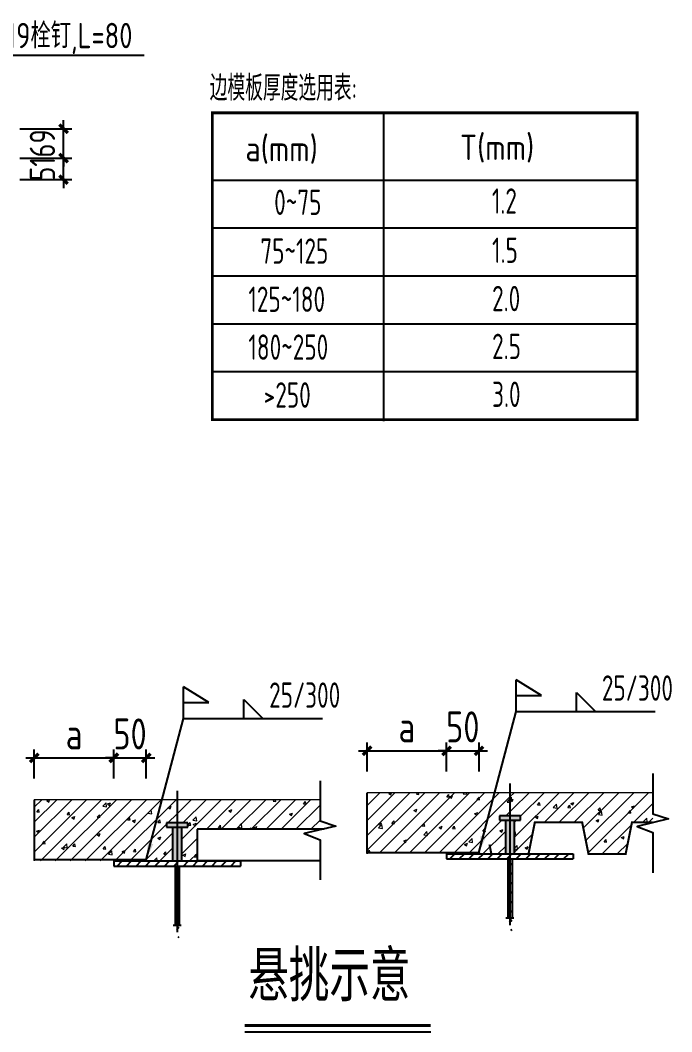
# Model space of a CAD drawing. Extents: x 180850 to 1399066, y 113487 to 334416.
# Drawn here: x 637861 to 649434, y 179256 to 197219 of the extents above; entities that cross this region are included whole.
import ezdxf
from ezdxf.enums import TextEntityAlignment as Align

# ---------------------------------------------------------------- set-up
doc = ezdxf.new("R2010")
doc.units = 0
doc.header["$LTSCALE"] = 1000
for name, color, linetype in [('AXIS', 3, 'Continuous'), ('DOTE', 1, 'Continuous'), ('Gzd', 1, 'Continuous'), ('NUM', 7, 'Continuous'), ('PUB_DIM', 3, 'Continuous'), ('TEXT', 7, 'Continuous'), ('THICK', 6, 'Continuous'), ('THIN', 7, 'Continuous'), ('WELD', 7, 'Continuous'), ('YCX', 90, 'Continuous'), ('图框', 24, 'Continuous')]:
    doc.layers.add(name, color=color, linetype=linetype)
doc.layers.add('栓钉', color=7, linetype='Continuous', true_color=0xb8f500)
doc.layers.add('轮廓线', color=3, linetype='Continuous', lineweight=9)
doc.styles.get("Standard").update_dxf_attribs({"font": 'gbenor.shx', "bigfont": 'gbcbig.shx'})
doc.styles.add('TSSD_Dimension', font='Tssdeng.shx', dxfattribs={"width": 0.8, "bigfont": 'hztxt.shx'})
doc.styles.add('TSSD_Norm', font='tssdeng.shx', dxfattribs={"bigfont": 'hztxt.shx'})
doc.styles.add('TSSD_Rein', font='Tssdeng.shx', dxfattribs={"width": 0.7, "bigfont": 'hztxt.shx'})
doc.styles.add('汉特宽字', font='tssdeng.shx', dxfattribs={"width": 0.9, "height": 350, "bigfont": 'tssdchn.shx'})
doc.dimstyles.new('TSSD_150_150', dxfattribs={"dimtxt": 550, "dimasz": 150, "dimexe": 150, "dimexo": 375, "dimgap": 150, "dimtad": 1, "dimdec": 0, "dimzin": 0, "dimdsep": 46, "dimtxsty": 'TSSD_Dimension', "dimblk": 'ARCHTICK', "dimcen": 0, "dimdle": 150, "dimclrd": 256, "dimclre": 256, "dimclrt": 7, "dimadec": 0, "dimazin": 0, "dimtfac": 1, "dimtdec": 0, "dimtix": 1, "dimtmove": 2, "dimatfit": 3, "dimfxl": 1, "dimtolj": 1, "dimtzin": 0, "dimarcsym": 0})
doc.dimstyles.new('TSSD_20_150', dxfattribs={"dimtxt": 450, "dimasz": 150, "dimexe": 150, "dimexo": 375, "dimgap": 150, "dimtad": 1, "dimdec": 0, "dimlfac": 0.133333, "dimzin": 0, "dimdsep": 46, "dimtxsty": 'TSSD_Dimension', "dimblk": 'ARCHTICK', "dimcen": 0, "dimdle": 150, "dimclrt": 7, "dimadec": 0, "dimazin": 0, "dimtfac": 1, "dimtdec": 0, "dimtix": 1, "dimtmove": 2, "dimatfit": 3, "dimfxl": 1, "dimtolj": 1, "dimtzin": 0, "dimarcsym": 0})
doc.dimstyles.new('TSSD_LEADER_STYLE_300.0', dxfattribs={"dimtxt": 0.18, "dimasz": 300, "dimexe": 0.18, "dimexo": 0.0625, "dimgap": 0.09, "dimtad": 0, "dimtih": 1, "dimtoh": 1, "dimdec": 4, "dimzin": 0, "dimdsep": 46, "dimtxsty": 'Standard', "dimcen": 0.09, "dimadec": 0, "dimazin": 0, "dimtfac": 1, "dimtdec": 4, "dimtofl": 0, "dimtmove": 0, "dimatfit": 3, "dimfxl": 1, "dimtolj": 1, "dimtzin": 0, "dimarcsym": 0})

# ---------------------------------------------------------------- blocks, each defined once
blk = doc.blocks.new('_ArchTick')
at = {"color": 0, "linetype": 'ByBlock', "const_width": 0.4}
blk.add_lwpolyline([(-0.5, -0.5), (0.5, 0.5)], dxfattribs=at)
blk = doc.blocks.new('*D155')
at = {"layer": 'AXIS', "color": 0, "lineweight": -2, "transparency": 16777216}
for p, q in [((638630, 194771), (638630, 194921)), ((637855, 194771), (638780, 194771)), ((638630, 194388), (638630, 194771)), ((637855, 194388), (638780, 194388)), ((638630, 194388), (638630, 194238))]:
    blk.add_line(p, q, dxfattribs=at)
at = {"layer": 'Defpoints', "color": 0, "transparency": 16777216}
for p in [(637480, 194771), (638630, 194771), (637480, 194388)]:
    blk.add_point(p, dxfattribs=at)
at = {"layer": 'AXIS', "color": 0, "lineweight": -2, "transparency": 16777216, "xscale": 150, "yscale": 150, "zscale": 150}
for p, rotation in [((638630, 194771), 270), ((638630, 194388), 90)]:
    blk.add_blockref('_ArchTick', p, dxfattribs=dict(at, rotation=rotation))
at = {"layer": 'AXIS', "color": 7, "transparency": 16777216, "insert": (638255, 194580), "char_height": 450, "attachment_point": 5, "rotation": 90, "style": 'TSSD_Dimension'}
blk.add_mtext('\\A1;51', dxfattribs=at)
blk = doc.blocks.new('*D156')
at = {"layer": 'AXIS', "color": 0, "lineweight": -2, "transparency": 16777216}
for p, q in [((637855, 195292), (638780, 195292)), ((638630, 195292), (638630, 195442)), ((638630, 194771), (638630, 195292)), ((637855, 194771), (638780, 194771)), ((638630, 194771), (638630, 194621))]:
    blk.add_line(p, q, dxfattribs=at)
at = {"layer": 'Defpoints', "color": 0, "transparency": 16777216}
for p in [(637480, 195292), (638630, 195292), (637480, 194771)]:
    blk.add_point(p, dxfattribs=at)
at = {"layer": 'AXIS', "color": 0, "lineweight": -2, "transparency": 16777216, "xscale": 150, "yscale": 150, "zscale": 150}
for p, rotation in [((638630, 195292), 270), ((638630, 194771), 90)]:
    blk.add_blockref('_ArchTick', p, dxfattribs=dict(at, rotation=rotation))
at = {"layer": 'AXIS', "color": 7, "transparency": 16777216, "insert": (638255, 195031), "char_height": 450, "attachment_point": 5, "rotation": 90, "style": 'TSSD_Dimension'}
blk.add_mtext('\\A1;69', dxfattribs=at)
blk = doc.blocks.new('*D169')
at = {"layer": 'AXIS', "lineweight": -2, "transparency": 16777216}
for p, q in [((638110, 183751), (638110, 184270)), ((639523, 183751), (639523, 184270)), ((637960, 184120), (639673, 184120))]:
    blk.add_line(p, q, dxfattribs=at)
at = {"layer": 'Defpoints', "color": 0, "transparency": 16777216}
for p in [(639523, 184120), (638110, 183376), (639523, 183376)]:
    blk.add_point(p, dxfattribs=at)
at = {"layer": 'AXIS', "lineweight": -2, "transparency": 16777216, "xscale": 150, "yscale": 150, "zscale": 150, "rotation": 180}
blk.add_blockref('_ArchTick', (638110, 184120), dxfattribs=at)
at = {"layer": 'AXIS', "lineweight": -2, "transparency": 16777216, "xscale": 150, "yscale": 150, "zscale": 150}
blk.add_blockref('_ArchTick', (639523, 184120), dxfattribs=at)
at = {"layer": 'AXIS', "color": 7, "transparency": 16777216, "insert": (638817, 184545), "char_height": 550, "attachment_point": 5, "style": 'TSSD_Dimension'}
blk.add_mtext('\\A1;a', dxfattribs=at)
blk = doc.blocks.new('*D170')
at = {"layer": 'AXIS', "lineweight": -2, "transparency": 16777216}
for p, q in [((639523, 183751), (639523, 184270)), ((640099, 183751), (640099, 184270)), ((639523, 184120), (639373, 184120)), ((639523, 184120), (640099, 184120)), ((640099, 184120), (640249, 184120))]:
    blk.add_line(p, q, dxfattribs=at)
at = {"layer": 'Defpoints', "color": 0, "transparency": 16777216}
for p in [(640099, 184120), (639523, 183376), (640099, 183376)]:
    blk.add_point(p, dxfattribs=at)
at = {"layer": 'AXIS', "lineweight": -2, "transparency": 16777216, "xscale": 150, "yscale": 150, "zscale": 150}
blk.add_blockref('_ArchTick', (639523, 184120), dxfattribs=at)
at = {"layer": 'AXIS', "lineweight": -2, "transparency": 16777216, "xscale": 150, "yscale": 150, "zscale": 150, "rotation": 180}
blk.add_blockref('_ArchTick', (640099, 184120), dxfattribs=at)
at = {"layer": 'AXIS', "color": 7, "transparency": 16777216, "insert": (639811, 184545), "char_height": 550, "attachment_point": 5, "style": 'TSSD_Dimension'}
blk.add_mtext('\\A1;50', dxfattribs=at)
blk = doc.blocks.new('*D171')
at = {"layer": 'AXIS', "lineweight": -2, "transparency": 16777216}
for p, q in [((645434, 183877), (645434, 184395)), ((646010, 183877), (646010, 184395)), ((645434, 184245), (645284, 184245)), ((645434, 184245), (646010, 184245)), ((646010, 184245), (646160, 184245))]:
    blk.add_line(p, q, dxfattribs=at)
at = {"layer": 'Defpoints', "color": 0, "transparency": 16777216}
for p in [(646010, 184245), (645434, 183502), (646010, 183502)]:
    blk.add_point(p, dxfattribs=at)
at = {"layer": 'AXIS', "lineweight": -2, "transparency": 16777216, "xscale": 150, "yscale": 150, "zscale": 150}
blk.add_blockref('_ArchTick', (645434, 184245), dxfattribs=at)
at = {"layer": 'AXIS', "lineweight": -2, "transparency": 16777216, "xscale": 150, "yscale": 150, "zscale": 150, "rotation": 180}
blk.add_blockref('_ArchTick', (646010, 184245), dxfattribs=at)
at = {"layer": 'AXIS', "color": 7, "transparency": 16777216, "insert": (645722, 184670), "char_height": 550, "attachment_point": 5, "style": 'TSSD_Dimension'}
blk.add_mtext('\\A1;50', dxfattribs=at)
blk = doc.blocks.new('*D172')
at = {"layer": 'AXIS', "lineweight": -2, "transparency": 16777216}
for p, q in [((644021, 183877), (644021, 184395)), ((645434, 183877), (645434, 184395)), ((643871, 184245), (645584, 184245))]:
    blk.add_line(p, q, dxfattribs=at)
at = {"layer": 'Defpoints', "color": 0, "transparency": 16777216}
for p in [(645434, 184245), (644021, 183502), (645434, 183502)]:
    blk.add_point(p, dxfattribs=at)
at = {"layer": 'AXIS', "lineweight": -2, "transparency": 16777216, "xscale": 150, "yscale": 150, "zscale": 150, "rotation": 180}
blk.add_blockref('_ArchTick', (644021, 184245), dxfattribs=at)
at = {"layer": 'AXIS', "lineweight": -2, "transparency": 16777216, "xscale": 150, "yscale": 150, "zscale": 150}
blk.add_blockref('_ArchTick', (645434, 184245), dxfattribs=at)
at = {"layer": 'AXIS', "color": 7, "transparency": 16777216, "insert": (644728, 184670), "char_height": 550, "attachment_point": 5, "style": 'TSSD_Dimension'}
blk.add_mtext('\\A1;a', dxfattribs=at)
blk = doc.blocks.new('_WELD001')
at = {"linetype": 'ByBlock'}
h = blk.add_hatch(color=0, dxfattribs=at)
h.paths.add_polyline_path([(0.8, 0.5), (0, 1), (0, 0.5)], flags=16)
edge = h.paths.add_edge_path()
edge.add_line((0.8, 0.5), (0, 1))
edge.add_line((0, 0.5), (0.8, 0.5))
edge.add_line((0, 0), (0, 1))
at = {"color": 0, "linetype": 'ByBlock'}
for p, q in [((0, 0), (0, 1)), ((0.8, 0.5), (0, 1)), ((0, 0.5), (0.8, 0.5))]:
    blk.add_line(p, q, dxfattribs=at)
blk = doc.blocks.new('_WELD004')
at = {"color": 0, "linetype": 'ByBlock'}
for p, q in [((0, 1), (1, 0)), ((0, 0), (0, 1))]:
    blk.add_line(p, q, dxfattribs=at)

msp = doc.modelspace()

# ---------------------------------------------------------------- hatches: boundary and pattern name
at = {"layer": 'Gzd'}
h = msp.add_hatch(dxfattribs=at)
h.set_pattern_fill('ANSI31', color=256, scale=75, style=0)
h.set_pattern_definition([(45, (559455.75, 173911.34), (-84.1899, 84.1899), [])])
h.paths.add_polyline_path([(646559.27, 182414.24), (645434.27, 182414.24), (645434.27, 182324.24), (646559.27, 182324.24)])
h.paths.add_polyline_path([(647684.27, 182414.24), (646559.27, 182414.24), (646559.27, 182324.24), (647684.27, 182324.24)])
h.paths.add_polyline_path([(646559.27, 182324.24), (646521.77, 182324.24), (646521.77, 181276.83), (646532.22, 181305.54), (646559.27, 181152.14)])
h.paths.add_polyline_path([(646596.77, 182324.24), (646559.27, 182324.24), (646559.27, 181152.14), (646587.76, 180990.54), (646596.77, 181015.93)])
h = msp.add_hatch(dxfattribs=at)
h.set_pattern_fill('ANSI31', color=256, scale=75, style=0)
h.set_pattern_definition([(45, (553544.8, 173786.03), (-84.1899, 84.1899), [])])
h.paths.add_polyline_path([(640648.33, 182288.92), (639523.33, 182288.92), (639523.33, 182198.92), (640648.33, 182198.92)])
h.paths.add_polyline_path([(641773.33, 182288.92), (640648.33, 182288.92), (640648.33, 182198.92), (641773.33, 182198.92)])
h.paths.add_polyline_path([(640648.33, 182198.92), (640610.83, 182198.92), (640610.83, 181151.51), (640621.28, 181180.23), (640648.33, 181026.82)])
h.paths.add_polyline_path([(640685.83, 182198.92), (640648.33, 182198.92), (640648.33, 181026.82), (640676.82, 180865.23), (640685.83, 180890.61)])
at = {"layer": '栓钉'}
h = msp.add_hatch(color=256, dxfattribs=at)
h.paths.add_polyline_path([(646371.39, 183089.24), (646371.39, 183014.24), (646746.39, 183014.24), (646746.39, 183089.24)])
h.paths.add_polyline_path([(646483.89, 182414.24), (646633.89, 182414.24), (646633.89, 182976.74), (646483.89, 182976.74)])
h.paths.add_polyline_path([(646633.89, 182976.74), (646633.89, 183014.24), (646483.89, 183014.24), (646483.89, 182976.74)])
h = msp.add_hatch(color=256, dxfattribs=at)
h.paths.add_polyline_path([(640460.45, 182963.92), (640460.45, 182888.92), (640835.45, 182888.92), (640835.45, 182963.92)])
h.paths.add_polyline_path([(640572.95, 182288.92), (640722.95, 182288.92), (640722.95, 182851.42), (640572.95, 182851.42)])
h.paths.add_polyline_path([(640722.95, 182851.42), (640722.95, 182888.92), (640572.95, 182888.92), (640572.95, 182851.42)])

# ---------------------------------------------------------------- linework, layer by layer
at = {"color": 72, "true_color": 0x62cf02}
msp.add_line((646009.98, 182435.31), (646009.98, 182414.24), dxfattribs=at)
at = {"color": 72, "true_color": 0x62cf02, "const_width": 37.5}
for points in [[(646009.98, 182435.31), (644021.35, 182435.31), (644021.35, 183501.74)], [(640099.04, 182310), (638110.41, 182310), (638110.41, 183376.42)]]:
    msp.add_lwpolyline(points, dxfattribs=at)
at = {"layer": 'DOTE'}
for p, q in [((646559.27, 183662.22), (646559.27, 181148.04)), ((640648.33, 183536.9), (640648.33, 181022.73))]:
    msp.add_line(p, q, dxfattribs=at)
at = {"layer": 'Gzd'}
for p, q in [((643260.71, 182851.42), (641004.63, 182851.42)), ((641004.63, 182851.42), (641004.63, 182288.92)), ((645434.27, 182414.24), (647684.27, 182414.24)), ((645434.27, 182414.24), (645434.27, 182324.24)), ((647684.27, 182414.24), (647684.27, 182324.24)), ((639523.33, 182288.92), (639523.33, 182198.92)), ((639523.33, 182288.92), (641773.33, 182288.92)), ((639523.33, 182198.92), (641773.33, 182198.92)), ((640610.83, 182198.92), (640610.83, 181151.51)), ((640685.83, 182198.92), (640685.83, 181151.51)), ((643186.25, 182288.92), (641004.63, 182288.92)), ((641773.33, 182288.92), (641773.33, 182198.92)), ((645434.27, 182324.24), (647684.27, 182324.24)), ((646521.77, 182324.24), (646521.77, 181276.83)), ((646596.77, 182324.24), (646596.77, 181276.83))]:
    msp.add_line(p, q, dxfattribs=at)
at = {"layer": 'Gzd', "const_width": 37.5}
for points in [[(647001.77, 182976.74), (646889.27, 182414.24), (646229.27, 182414.24), (646195.89, 182581.12), (646195.89, 182581.12), (646195.89, 182581.12), (646195.89, 182581.12)], [(648726.77, 182976.74), (648614.27, 182414.24), (647954.27, 182414.24), (647841.77, 182976.74), (647001.77, 182976.74), (646889.27, 182414.24), (646889.27, 182414.24)], [(649097.19, 182976.74), (648726.77, 182976.74), (648614.27, 182414.24), (648614.27, 182414.24)]]:
    msp.add_lwpolyline(points, dxfattribs=at)
at = {"layer": 'PUB_DIM'}
for points in [[(649097.19, 183839.24), (649097.19, 183501.74), (649097.19, 183124.49), (649378.44, 183034.49), (648816.65, 182901.39), (649097.19, 182791.49), (649097.19, 182414.24), (649097.19, 182076.74)], [(643186.25, 183713.92), (643186.25, 183376.42), (643186.25, 182999.17), (643467.5, 182909.17), (642905.71, 182776.07), (643186.25, 182666.17), (643186.25, 182288.92), (643186.25, 181951.42)], [(646488.02, 181276.83), (646521.77, 181276.83), (646542.62, 181276.83), (646551.62, 181304.96), (646564.93, 181248.78), (646575.92, 181276.83), (646596.77, 181276.83), (646630.52, 181276.83)], [(640577.08, 181151.51), (640610.83, 181151.51), (640631.68, 181151.51), (640640.68, 181179.64), (640653.99, 181123.46), (640664.98, 181151.51), (640685.83, 181151.51), (640719.58, 181151.51)]]:
    msp.add_lwpolyline(points, dxfattribs=at)
at = {"layer": 'THICK', "const_width": 56.25}
msp.add_lwpolyline([(641848.01, 179368.09), (645151.79, 179368.09)], dxfattribs=at)
at = {"layer": 'THIN'}
msp.add_lwpolyline([(641848.01, 179255.59), (645151.79, 179255.59)], dxfattribs=at)
at = {"layer": 'WELD'}
for p, q in [((646669.87, 184945.65), (649140.7, 184945.65)), ((640760.16, 184820.33), (643231, 184820.33))]:
    msp.add_line(p, q, dxfattribs=at)
at = {"layer": 'YCX'}
msp.add_line((637151.89, 196597.7), (640064.46, 196597.7), dxfattribs=at)
at = {"layer": '图框', "color": 241}
for p, q in [((644311.98, 195549.48), (644311.98, 190097.62)), ((648818.1, 194374.58), (641272.04, 194374.58)), ((648818.1, 194374.58), (641272.04, 194374.58)), ((648818.1, 194374.58), (641272.04, 194374.58)), ((648818.1, 193524.52), (641272.04, 193524.52)), ((648818.1, 193524.52), (641272.04, 193524.52)), ((648818.1, 193524.52), (641272.04, 193524.52)), ((648818.1, 192674.46), (641272.04, 192674.46)), ((648818.1, 192674.46), (641272.04, 192674.46)), ((648818.1, 192674.46), (641272.04, 192674.46)), ((648818.1, 191824.4), (641272.04, 191824.4)), ((648818.1, 190974.34), (641272.04, 190974.34)), ((648818.1, 190124.28), (641272.04, 190124.28)), ((648818.1, 190124.28), (641272.04, 190124.28)), ((648818.1, 190124.28), (641272.04, 190124.28)), ((648818.1, 190124.28), (641272.04, 190124.28)), ((648818.1, 190124.28), (641272.04, 190124.28)), ((648818.1, 190124.28), (641272.04, 190124.28))]:
    msp.add_line(p, q, dxfattribs=at)
at = {"layer": '图框', "color": 241, "const_width": 50}
msp.add_lwpolyline([(641272.04, 195576.14), (648818.1, 195576.14), (648818.1, 190124.28), (641272.04, 190124.28)], close=True, dxfattribs=at)
at = {"layer": '栓钉'}
for p, q in [((646746.39, 183089.24), (646371.39, 183089.24)), ((646371.39, 183089.24), (646371.39, 183014.24)), ((646746.39, 183014.24), (646746.39, 183089.24)), ((640460.45, 182963.92), (640460.45, 182888.92)), ((640835.45, 182963.92), (640460.45, 182963.92)), ((640460.45, 182888.92), (640835.45, 182888.92)), ((640572.95, 182288.92), (640572.95, 182888.92)), ((640722.95, 182888.92), (640722.95, 182288.92)), ((640835.45, 182888.92), (640835.45, 182963.92)), ((646371.39, 183014.24), (646746.39, 183014.24)), ((646483.89, 182414.24), (646483.89, 183014.24)), ((646633.89, 183014.24), (646633.89, 182414.24))]:
    msp.add_line(p, q, dxfattribs=at)
at = {"layer": '轮廓线', "color": 72, "true_color": 0x62cf02}
for p, q in [((644021.35, 182478.44), (645044.65, 183501.74)), ((644021.35, 182743.6), (644779.49, 183501.74)), ((644021.35, 183008.77), (644514.32, 183501.74)), ((644021.35, 183273.93), (644249.16, 183501.74)), ((644243.39, 182435.31), (645309.82, 183501.74)), ((644407.12, 183489.27), (644439.63, 183501.74)), ((644407.12, 183489.27), (644444.43, 183464.1)), ((644444.43, 183463.96), (644457.1, 183501.74)), ((644508.55, 182435.31), (645574.98, 183501.74)), ((644773.72, 182435.31), (645840.15, 183501.74)), ((644898.18, 183474.17), (644921.32, 183501.74)), ((644898.18, 183474.17), (644943.01, 183470.25)), ((644943.01, 183470.11), (644937.17, 183501.74)), ((645038.88, 182435.31), (646105.31, 183501.74)), ((645304.05, 182435.31), (646370.48, 183501.74)), ((645436.12, 183427.11), (645472.28, 183470.2)), ((645436.12, 183427.11), (645480.95, 183423.18)), ((645480.95, 183423.04), (645472.28, 183470.05)), ((645484.97, 183429.2), (645537.48, 183449.36)), ((645484.97, 183429.2), (645522.28, 183404.04)), ((645522.27, 183403.9), (645537.48, 183449.22)), ((645569.21, 182435.31), (646559.27, 183425.37)), ((645728.36, 183483.93), (645745.45, 183501.74)), ((645728.36, 183483.93), (645795.06, 183473.59)), ((645795.06, 183473.47), (645791.77, 183501.74)), ((645974.07, 183380.04), (646010.23, 183423.13)), ((646018.9, 183375.98), (646010.23, 183422.99)), ((646559.27, 183425.37), (646635.64, 183501.74)), ((646559.27, 183391.56), (646587.21, 183420.67)), ((646595.49, 183349.33), (646587.2, 183420.56)), ((646611.78, 183212.71), (646900.81, 183501.74)), ((646633.89, 182704.49), (647431.14, 183501.74)), ((646746.39, 183082.16), (647165.97, 183501.74)), ((647171.3, 182976.74), (647696.3, 183501.74)), ((647436.47, 182976.74), (647961.47, 183501.74)), ((647701.63, 182976.74), (648226.63, 183501.74)), ((647862.61, 182872.55), (648491.8, 183501.74)), ((647906.8, 182651.58), (648756.96, 183501.74)), ((647951, 182430.61), (649022.13, 183501.74)), ((638110.41, 182446.13), (639040.7, 183376.42)), ((638110.41, 182711.3), (638775.53, 183376.42)), ((638110.41, 182976.46), (638510.37, 183376.42)), ((638110.41, 183241.63), (638245.2, 183376.42)), ((638218.36, 182288.92), (639305.86, 183376.42)), ((638331.16, 183360.68), (638372.19, 183376.42)), ((638331.16, 183360.68), (638368.47, 183335.51)), ((638368.47, 183335.38), (638382.24, 183376.42)), ((638483.53, 182288.92), (639571.03, 183376.42)), ((638748.69, 182288.92), (639836.19, 183376.42)), ((639013.86, 182288.92), (640101.36, 183376.42)), ((639279.02, 182288.92), (640366.52, 183376.42)), ((639328.78, 183262.97), (639387.2, 183323.85)), ((639328.78, 183262.97), (639395.48, 183252.62)), ((639395.48, 183252.51), (639387.19, 183323.74)), ((639409.01, 183300.61), (639461.52, 183320.77)), ((639409.01, 183300.61), (639446.32, 183275.45)), ((639446.32, 183275.31), (639461.52, 183320.64)), ((639544.19, 182288.92), (640631.69, 183376.42)), ((640486.86, 183240.55), (640539.37, 183260.7)), ((640486.86, 183240.55), (640524.16, 183215.38)), ((640524.16, 183215.25), (640539.37, 183260.57)), ((640648.33, 183127.9), (640896.85, 183376.42)), ((640722.95, 182672.19), (641427.18, 183376.42)), ((640749.52, 182963.92), (641162.02, 183376.42)), ((641167.35, 182851.42), (641692.35, 183376.42)), ((641432.51, 182851.42), (641957.51, 183376.42)), ((641697.68, 182851.42), (642222.68, 183376.42)), ((641962.84, 182851.42), (642487.84, 183376.42)), ((642228.01, 182851.42), (642753.01, 183376.42)), ((642354.05, 183349.48), (642376.66, 183376.42)), ((642354.05, 183349.48), (642398.88, 183345.56)), ((642398.88, 183345.42), (642393.16, 183376.42)), ((642493.17, 182851.42), (643018.17, 183376.42)), ((642758.34, 182851.42), (643186.25, 183279.34)), ((642892, 183302.41), (642928.16, 183345.5)), ((642892, 183302.41), (642936.83, 183298.49)), ((642936.83, 183298.35), (642928.15, 183345.37)), ((645974.07, 183380.04), (646018.9, 183376.12)), ((646512.02, 183332.98), (646548.17, 183376.07)), ((646512.02, 183332.98), (646556.84, 183329.06)), ((646528.79, 183359.79), (646559.27, 183391.56)), ((646528.79, 183359.79), (646559.27, 183355.06)), ((646556.84, 183328.91), (646548.17, 183375.93)), ((646559.27, 183355.06), (646595.49, 183349.45)), ((646562.82, 183369.13), (646615.33, 183389.29)), ((646562.82, 183369.13), (646600.12, 183343.97)), ((646600.12, 183343.83), (646615.33, 183389.15)), ((647049.96, 183285.91), (647086.12, 183329)), ((647049.96, 183285.91), (647094.79, 183281.99)), ((647094.79, 183281.85), (647086.12, 183328.86)), ((647329.22, 183235.65), (647387.64, 183296.54)), ((647329.22, 183235.65), (647395.92, 183225.31)), ((647395.92, 183225.19), (647387.63, 183296.42)), ((647587.91, 183238.85), (647624.06, 183281.94)), ((647587.91, 183238.85), (647632.73, 183234.93)), ((647632.73, 183234.78), (647624.06, 183281.8)), ((647640.66, 183309.07), (647693.18, 183329.23)), ((647640.66, 183309.07), (647677.97, 183283.9)), ((647677.97, 183283.76), (647693.18, 183329.08)), ((648125.85, 183191.79), (648162.01, 183234.88)), ((648170.68, 183187.72), (648162.01, 183234.73)), ((648718.51, 183249), (648771.02, 183269.16)), ((648718.51, 183249), (648755.82, 183223.84)), ((648755.81, 183223.7), (648771.02, 183269.02)), ((648762.29, 182976.74), (649097.19, 183311.64)), ((638154.56, 183161.85), (638190.71, 183204.94)), ((638154.56, 183161.85), (638199.38, 183157.92)), ((638199.38, 183157.79), (638190.71, 183204.8)), ((638692.5, 183114.78), (638728.66, 183157.87)), ((638692.5, 183114.78), (638737.33, 183110.86)), ((638737.33, 183110.73), (638728.66, 183157.74)), ((638778.84, 183058.71), (638831.36, 183078.87)), ((638778.84, 183058.71), (638816.15, 183033.55)), ((638816.15, 183033.42), (638831.36, 183078.74)), ((639230.45, 183067.72), (639266.6, 183110.81)), ((639230.45, 183067.72), (639275.27, 183063.8)), ((639275.27, 183063.66), (639266.6, 183110.67)), ((639768.39, 183020.65), (639804.55, 183063.74)), ((639813.22, 183016.6), (639804.55, 183063.61)), ((640129.21, 183138.83), (640187.63, 183199.71)), ((640129.21, 183138.83), (640195.91, 183128.48)), ((640195.91, 183128.37), (640187.62, 183199.6)), ((640484.35, 182963.92), (640648.33, 183127.9)), ((640929.64, 183014.69), (640988.06, 183075.57)), ((640996.34, 183004.23), (640988.05, 183075.46)), ((641564.7, 183180.48), (641617.22, 183200.64)), ((641564.7, 183180.48), (641602.01, 183155.32)), ((641602.01, 183155.18), (641617.22, 183200.5)), ((642642.55, 183120.41), (642695.07, 183140.57)), ((642642.55, 183120.41), (642679.86, 183095.25)), ((642679.86, 183095.11), (642695.06, 183140.44)), ((644854.8, 183187.3), (644907.32, 183207.46)), ((644854.8, 183187.3), (644892.11, 183162.14)), ((644892.11, 183162), (644907.31, 183207.32)), ((645932.65, 183127.24), (645985.16, 183147.39)), ((645932.65, 183127.24), (645969.96, 183102.07)), ((645969.95, 183101.93), (645985.16, 183147.25)), ((646488.31, 183089.24), (646559.27, 183160.2)), ((646559.27, 183160.2), (646611.78, 183212.71)), ((647010.5, 183067.17), (647063.01, 183087.33)), ((647010.5, 183067.17), (647047.8, 183042.01)), ((647047.8, 183041.86), (647063.01, 183087.19)), ((648125.85, 183191.79), (648170.68, 183187.86)), ((648129.65, 183111.51), (648188.07, 183172.4)), ((648129.65, 183111.51), (648196.35, 183101.17)), ((648196.35, 183101.05), (648188.06, 183172.28)), ((648663.8, 183144.72), (648699.95, 183187.81)), ((648663.8, 183144.72), (648708.62, 183140.8)), ((648708.62, 183140.66), (648699.95, 183187.67)), ((639768.39, 183020.65), (639813.22, 183016.73)), ((639809.35, 182288.92), (640460.45, 182940.02)), ((639856.69, 182998.65), (639909.2, 183018.81)), ((639856.69, 182998.65), (639894, 182973.48)), ((639894, 182973.35), (639909.2, 183018.67)), ((640306.34, 182973.59), (640342.49, 183016.68)), ((640306.34, 182973.59), (640351.16, 182969.67)), ((640351.16, 182969.53), (640342.49, 183016.55)), ((640844.28, 182926.53), (640880.44, 182969.62)), ((640844.28, 182926.53), (640889.11, 182922.6)), ((640889.11, 182922.47), (640880.44, 182969.48)), ((640929.64, 183014.69), (640996.34, 183004.34)), ((640934.54, 182938.58), (640987.05, 182958.74)), ((640934.54, 182938.58), (640971.84, 182913.42)), ((640971.84, 182913.28), (640987.05, 182958.61)), ((641382.23, 182879.46), (641418.38, 182922.55)), ((641382.23, 182879.46), (641427.06, 182875.54)), ((641427.05, 182875.4), (641418.38, 182922.42)), ((641730.07, 182890.55), (641788.49, 182951.43)), ((641730.07, 182890.55), (641796.77, 182880.2)), ((641796.77, 182880.09), (641788.48, 182951.32)), ((641936.14, 182851.42), (641956.33, 182875.49)), ((641960.74, 182851.42), (641956.33, 182875.35)), ((642012.38, 182878.52), (642064.9, 182898.67)), ((642012.38, 182878.52), (642049.69, 182853.35)), ((642049.69, 182853.22), (642064.9, 182898.54)), ((643023.5, 182851.42), (643186.25, 183014.17)), ((643294.65, 182857.41), (643314.1, 182876.86)), ((644224.64, 182945.4), (644277.15, 182965.56)), ((644224.64, 182945.4), (644261.94, 182920.24)), ((644226.93, 182877.48), (644285.35, 182938.36)), ((644226.93, 182877.48), (644293.63, 182867.14)), ((644261.94, 182920.1), (644277.15, 182965.42)), ((644293.63, 182867.02), (644285.34, 182938.25)), ((644464.3, 182957.09), (644500.45, 183000.18)), ((644464.3, 182957.09), (644509.13, 182953.17)), ((644509.12, 182953.03), (644500.45, 183000.04)), ((645002.24, 182910.03), (645038.4, 182953.12)), ((645002.24, 182910.03), (645047.07, 182906.1)), ((645047.07, 182905.96), (645038.4, 182952.98)), ((645302.48, 182885.34), (645355, 182905.5)), ((645302.48, 182885.34), (645339.79, 182860.17)), ((645339.79, 182860.03), (645354.99, 182905.35)), ((645540.19, 182862.96), (645576.35, 182906.05)), ((645585.02, 182858.9), (645576.34, 182905.91)), ((645834.38, 182435.31), (646413.31, 183014.24)), ((646633.89, 182969.66), (646678.47, 183014.24)), ((648088.34, 183007.1), (648140.86, 183027.26)), ((648088.34, 183007.1), (648125.65, 182981.94)), ((648125.65, 182981.8), (648140.86, 183027.12)), ((648199.79, 182414.24), (648717.89, 182932.34)), ((648930.08, 182987.37), (648988.5, 183048.26)), ((648930.08, 182987.37), (648996.78, 182977.03)), ((648996.78, 182976.91), (648988.5, 183048.14)), ((649027.46, 182976.74), (649098.83, 183048.12)), ((638148.68, 182816.82), (638201.19, 182836.97)), ((638148.68, 182816.82), (638185.98, 182791.65)), ((638185.98, 182791.52), (638201.19, 182836.84)), ((639226.52, 182756.75), (639279.04, 182776.91)), ((639226.52, 182756.75), (639263.83, 182731.59)), ((639263.83, 182731.45), (639279.04, 182776.77)), ((640074.52, 182288.92), (640572.95, 182787.36)), ((640304.37, 182696.68), (640356.88, 182716.84)), ((640304.37, 182696.68), (640341.68, 182671.52)), ((640341.68, 182671.39), (640356.88, 182716.71)), ((645027.36, 182753.34), (645085.78, 182814.22)), ((645027.36, 182753.34), (645094.07, 182743)), ((645094.06, 182742.88), (645085.78, 182814.11)), ((645540.19, 182862.96), (645585.02, 182859.04)), ((646078.13, 182815.9), (646114.29, 182858.99)), ((646078.13, 182815.9), (646122.96, 182811.98)), ((646078.47, 182414.24), (646483.89, 182819.66)), ((646122.96, 182811.83), (646114.29, 182858.85)), ((646380.33, 182825.27), (646432.84, 182845.43)), ((646380.33, 182825.27), (646417.64, 182800.11)), ((646417.63, 182799.97), (646432.84, 182845.29)), ((646633.89, 182790.06), (646652.24, 182811.92)), ((646633.89, 182767.28), (646660.91, 182764.91)), ((646633.89, 182439.33), (646959.39, 182764.83)), ((646660.91, 182764.77), (646652.23, 182811.78)), ((648536.02, 182705.14), (648588.54, 182725.3)), ((648536.02, 182705.14), (648573.33, 182679.98)), ((648573.33, 182679.83), (648588.54, 182725.15)), ((638258.62, 182597.7), (638294.78, 182640.79)), ((638258.62, 182597.7), (638303.45, 182593.78)), ((638303.45, 182593.65), (638294.77, 182640.66)), ((638596.36, 182514.85), (638648.87, 182535.01)), ((638596.36, 182514.85), (638633.66, 182489.69)), ((638627.78, 182532.38), (638686.2, 182593.26)), ((638627.78, 182532.38), (638694.49, 182522.03)), ((638633.66, 182489.55), (638648.87, 182534.88)), ((638694.48, 182521.92), (638686.2, 182593.15)), ((638796.56, 182550.64), (638832.72, 182593.73)), ((638796.56, 182550.64), (638841.39, 182546.72)), ((638841.39, 182546.58), (638832.72, 182593.59)), ((639334.51, 182503.57), (639370.67, 182546.66)), ((639379.34, 182499.52), (639370.66, 182546.53)), ((640339.68, 182288.92), (640572.95, 182522.19)), ((640722.95, 182407.03), (641004.63, 182688.7)), ((644672.32, 182643.44), (644724.83, 182663.6)), ((644672.32, 182643.44), (644709.62, 182618.28)), ((644709.62, 182618.13), (644724.83, 182663.46)), ((645750.16, 182583.37), (645802.68, 182603.53)), ((645750.16, 182583.37), (645787.47, 182558.21)), ((645787.47, 182558.07), (645802.67, 182603.39)), ((645827.79, 182629.2), (645886.21, 182690.09)), ((645827.79, 182629.2), (645894.5, 182618.86)), ((645894.49, 182618.74), (645886.21, 182689.97)), ((646343.64, 182414.24), (646483.89, 182554.49)), ((646633.89, 182510.97), (646686.64, 182565.95)), ((646694.92, 182494.6), (646686.64, 182565.83)), ((646828.01, 182523.31), (646880.52, 182543.47)), ((646828.01, 182523.31), (646865.32, 182498.14)), ((646865.31, 182498), (646880.52, 182543.32)), ((648229.91, 182627.64), (648266.07, 182670.73)), ((648229.91, 182627.64), (648274.74, 182623.72)), ((648274.74, 182623.58), (648266.07, 182670.59)), ((648464.96, 182414.24), (648651.6, 182600.88)), ((639334.51, 182503.57), (639379.34, 182499.65)), ((639428.21, 182408.24), (639486.63, 182469.12)), ((639428.21, 182408.24), (639494.92, 182397.89)), ((639494.91, 182397.78), (639486.63, 182469.01)), ((639674.2, 182454.79), (639726.72, 182474.94)), ((639674.2, 182454.79), (639711.51, 182429.62)), ((639711.51, 182429.49), (639726.72, 182474.81)), ((639872.45, 182456.51), (639908.61, 182499.6)), ((639872.45, 182456.51), (639917.28, 182452.59)), ((639917.28, 182452.45), (639908.61, 182499.47)), ((640233.27, 182288.92), (640287.06, 182344.98)), ((640293.57, 182288.92), (640287.06, 182344.87)), ((640410.4, 182409.45), (640446.56, 182452.54)), ((640410.4, 182409.45), (640455.23, 182405.52)), ((640455.23, 182405.39), (640446.55, 182452.4)), ((640752.05, 182394.72), (640804.57, 182414.88)), ((640752.05, 182394.72), (640789.36, 182369.56)), ((640789.36, 182369.42), (640804.56, 182414.74)), ((640870.01, 182288.92), (641004.63, 182423.54)), ((640948.34, 182362.38), (640984.5, 182405.47)), ((640948.34, 182362.38), (640993.17, 182358.46)), ((640993.17, 182358.32), (640984.5, 182405.34)), ((644030.42, 182440.01), (644066.57, 182483.1)), ((644030.42, 182440.01), (644075.25, 182436.09)), ((644075.24, 182435.95), (644066.57, 182482.96)), ((644603.91, 182435.31), (644604.52, 182436.04)), ((644604.62, 182435.31), (644604.52, 182435.9)), ((646633.89, 182504.19), (646694.93, 182494.72)), ((646873.97, 182414.24), (646893.1, 182433.37)), ((647941.72, 182477.01), (647958.37, 182483.4)), ((647947.15, 182449.83), (647958.37, 182483.26))]:
    msp.add_line(p, q, dxfattribs=at)
at = {"layer": '轮廓线', "color": 60, "true_color": 0xb8f500}
for p, q in [((644021.35, 183501.74), (644021.35, 182414.24)), ((649097.19, 183501.74), (644021.35, 183501.74)), ((643186.25, 183376.42), (638110.41, 183376.42)), ((638110.41, 183376.42), (638110.41, 182288.92))]:
    msp.add_line(p, q, dxfattribs=at)

# ---------------------------------------------------------------- block references
at = {"layer": 'WELD'}
for name, p, xscale, yscale, zscale in [('_WELD001', (646669.87, 184945.65), 562.5000000000002, 562.5000000000002, 562.5000000000002), ('_WELD001', (640760.16, 184820.33), 562.5000000000002, 562.5000000000002, 562.5000000000002), ('_WELD004', (647739.49, 184945.65), 337.5000000000002, 337.5000000000002, 337.5000000000002), ('_WELD004', (641829.78, 184820.33), 337.5000000000002, 337.5000000000002, 337.5000000000002)]:
    msp.add_blockref(name, p, dxfattribs=dict(at, xscale=xscale, yscale=yscale, zscale=zscale))

# ---------------------------------------------------------------- texts
at = {"layer": 'NUM', "style": 'TSSD_Norm', "width": 0.8}
msp.add_text('悬挑示意', height=900, dxfattribs=at).set_placement((641912.5, 179525.59), align=Align.BOTTOM_LEFT)
at = {"layer": 'TEXT', "style": 'TSSD_Norm', "width": 0.8}
msp.add_text('%%13019栓钉,L=80', height=450, dxfattribs=at).set_placement((637309.29, 196722.58))
at = {"layer": 'TEXT', "style": 'TSSD_Rein', "width": 0.7}
for p in [(648823.52, 184999.95), (642913.82, 184874.63)]:
    msp.add_text('25/300', height=450, dxfattribs=at).set_placement(p, align=Align.BOTTOM_CENTER)
at = {"layer": '图框', "color": 241, "style": 'TSSD_Rein', "width": 0.7}
for s, p in [('边模板厚度选用表:', (641226.41, 195790.18)), ('0~75', (642371.46, 193761.32)), ('1.2', (646238.64, 193783.62)), ('75~125', (642125.56, 192894.68)), ('1.5', (646241.7, 192909.54)), ('125~180', (641913.78, 192039.14)), ('2.0', (646242.1, 192051.82)), ('180~250', (641913.78, 191189.08)), ('2.5', (646242.1, 191201.76)), ('>250', (642187.09, 190339.02)), ('3.0', (646242.1, 190351.7))]:
    msp.add_text(s, height=450, dxfattribs=at).set_placement(p)
at = {"layer": '图框', "color": 21, "style": '汉特宽字', "width": 0.9}
for s, p in [('a(mm)', (641859.15, 194713.46)), ('T(mm)', (645671.86, 194737.35))]:
    msp.add_text(s, height=450, dxfattribs=at).set_placement(p)

# ---------------------------------------------------------------- dimensions: what is measured, and where the dimension line sits
at = {"layer": 'AXIS'}
for base, p1, p2, picture, middle in [((638630.14, 195291.69), (637480.29, 194770.83), (637480.29, 195291.69), '*D156', (638255.14, 195031.26)), ((638630.14, 194770.83), (637480.29, 194388.33), (637480.29, 194770.83), '*D155', (638255.14, 194579.58))]:
    dim = msp.add_linear_dim(base=base, p1=p1, p2=p2, angle=90, dimstyle='TSSD_20_150', dxfattribs=at)
    dim.commit()
    dim.dimension.update_dxf_attribs({"geometry": picture, "text_midpoint": middle})
for base, p1, p2, text, picture, middle in [((645434.27, 184245.43), (644021.35, 183501.74), (645434.27, 183501.74), 'a', '*D172', (644727.81, 184670.43)), ((646009.98, 184245.43), (645434.27, 183501.74), (646009.98, 183501.74), '50', '*D171', (645722.13, 184670.43)), ((639523.33, 184120.11), (638110.41, 183376.42), (639523.33, 183376.42), 'a', '*D169', (638816.87, 184545.11)), ((640099.04, 184120.11), (639523.33, 183376.42), (640099.04, 183376.42), '50', '*D170', (639811.19, 184545.11))]:
    dim = msp.add_linear_dim(base=base, p1=p1, p2=p2, text=text, dimstyle='TSSD_150_150', dxfattribs=at)
    dim.commit()
    dim.dimension.update_dxf_attribs({"geometry": picture, "text_midpoint": middle})

# ---------------------------------------------------------------- leaders
at = {"layer": 'WELD'}
for points in [[(646008.75, 182435.31), (646669.87, 184945.65)], [(640099.04, 182310), (640760.16, 184820.33)]]:
    msp.add_leader(points, dimstyle='TSSD_LEADER_STYLE_300.0', dxfattribs=at)

doc.saveas('drawing.dxf')
